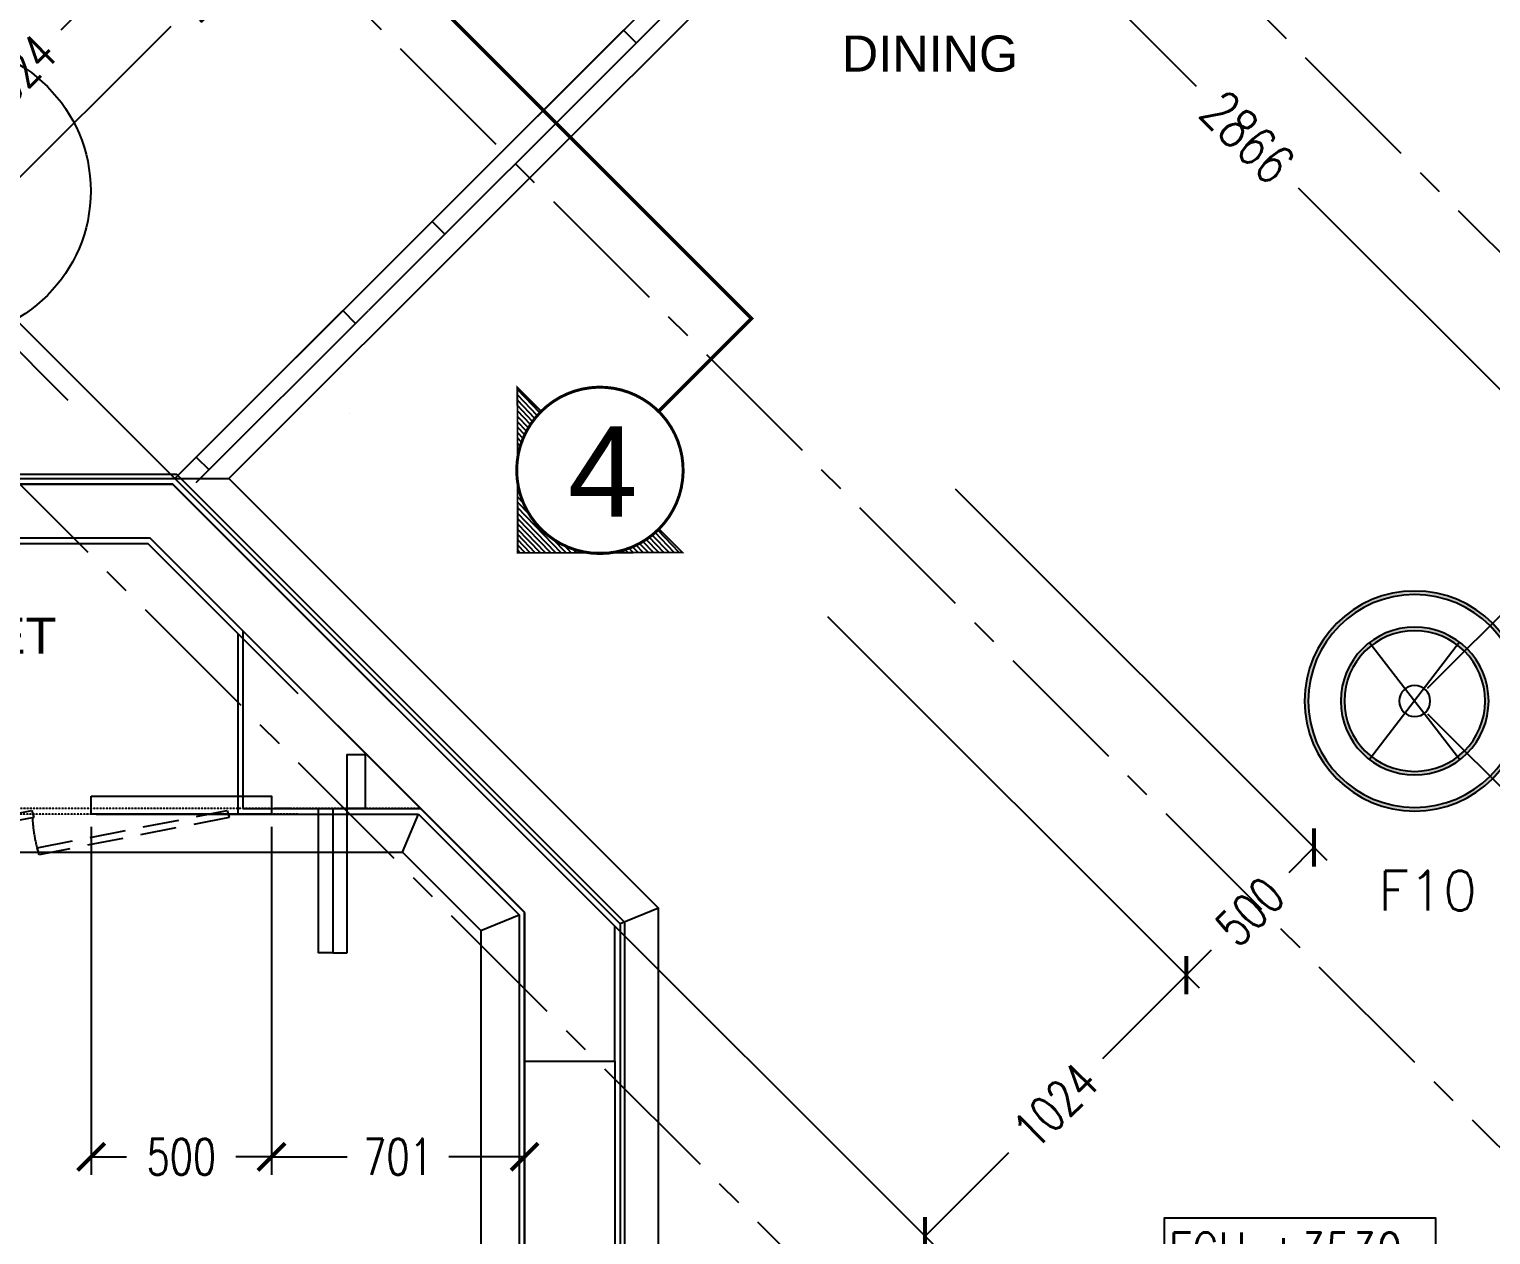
# Model space of a CAD drawing. Header units: millimetres. Extents: x 186805 to 449048, y 2167 to 51540.
# Drawn here: x 301921 to 305971, y 9301 to 12643 of the extents above; entities that cross this region are included whole.
import ezdxf
from ezdxf.enums import TextEntityAlignment as Align

# ---------------------------------------------------------------- set-up
doc = ezdxf.new("R2010")
doc.units = ezdxf.units.MM
for name, pattern in [('BC$0$DASHDOT2', [0.5, 0.25, -0.125, 0, -0.125]), ('BC$0$HIDDEN', [0.375, 0.25, -0.125]), ('BC$0$XR-BAS2-BLOCK-B$1$CENTER', [2, 1.25, -0.25, 0.25, -0.25]), ('CENTER', [2, 1.25, -0.25, 0.25, -0.25]), ('HIDDEN2', [0.1875, 0.125, -0.0625])]:
    doc.linetypes.add(name, pattern=pattern)
doc.layers.get('0').update_dxf_attribs({"linetype": 'CONTINUOUS'})
doc.layers.get('Defpoints').update_dxf_attribs({"linetype": 'CONTINUOUS'})
doc.layers.add('0-60x60-C', color=3, linetype='CONTINUOUS', lineweight=13)
doc.layers.add('wall', color=4, linetype='CONTINUOUS', lineweight=25)
for name, color, linetype in [('0-cornice-C', 3, 'CONTINUOUS'), ('0TG-grid', 9, 'CENTER'), ('0TG-text', 4, 'CONTINUOUS'), ('A-ABOVE DOOR', 1, 'HIDDEN2'), ('A-BLKNBR', 7, 'CONTINUOUS'), ('A-CONC-BLDG', 6, 'CONTINUOUS'), ('a-door', 4, 'CONTINUOUS'), ('a-wall', 140, 'CONTINUOUS'), ('BC-A-wall', 6, 'CONTINUOUS'), ('BC-dim', 1, 'CONTINUOUS'), ('dimension', 7, 'CONTINUOUS'), ('E-ARMATUR', 2, 'CONTINUOUS'), ('MEP', 16, 'CONTINUOUS'), ('SHADOW LINE', 151, 'CONTINUOUS'), ('SITE SURVEY ROOM$0$SITE SURVEY ROOM$0$DECORATIVE DETAILS-1$0$WALL FIXTURE DETAILS$0$ECO-WORLD DETAILS$0$FINAL ECO-1#$0$REV ECO$0$FINAL DRGS1$0$REFER', 7, 'CONTINUOUS'), ('TEXT', 3, 'CONTINUOUS')]:
    doc.layers.add(name, color=color, linetype=linetype)
doc.styles.add('BW.B$0$SAS', font='sanss___.ttf')
doc.styles.add('ROMANS', font='ROMANS.shx', dxfattribs={"width": 0.8})
doc.styles.add('ROMANS_075', font='romans.shx', dxfattribs={"width": 0.75})
doc.styles.add('ROMANT', font='ROMANT.shx')
doc.dimstyles.new('ARCH_1-50B$0', dxfattribs={"dimscale": 1000, "dimtxt": 0.11, "dimasz": 0.075, "dimexe": 0.05, "dimexo": 0.05, "dimgap": 0.055, "dimtad": 0, "dimdec": 0, "dimrnd": 1, "dimzin": 12, "dimdsep": 46, "dimtxsty": 'ROMANS_075', "dimblk1": 'ARCHTICK', "dimblk2": 'ARCHTICK', "dimsah": 1, "dimcen": 0.07, "dimclrd": 9, "dimclre": 9, "dimadec": 0, "dimazin": 0, "dimtfac": 1, "dimtdec": 0, "dimtofl": 0, "dimtmove": 0, "dimatfit": 3, "dimldrblk": 'ARCHTICK', "dimfxl": 0.05, "dimtolj": 1, "dimtzin": 12, "dimarcsym": 0})

# ---------------------------------------------------------------- blocks, each defined once
blk = doc.blocks.new('A$C7C4A1575')
at = {"layer": 'A-ABOVE DOOR', "color": 8}
blk.add_line((72507.2, 41050), (70295.1, 41050), dxfattribs=at)
at = {"layer": 'A-CONC-BLDG', "color": 8}
blk.add_lwpolyline([(72795.1, 41750), (73045.1, 41750), (73045.1, 45150), (72795.1, 45150)], close=True, dxfattribs=at)
at = {"layer": 'a-door', "color": 8, "lineweight": -3}
blk.add_line((72263.4, 41450), (72303.4, 41450), dxfattribs=at)
blk.add_lwpolyline([(72223.4, 41050), (72263.4, 41050), (72263.4, 41450), (72223.4, 41450)], close=True, dxfattribs=at)
for points in [[(72303.4, 41450), (72303.4, 40900), (72353.4, 40900), (72353.4, 41050), (72303.4, 41050)], [(72145.1, 41050), (72105.1, 41050)]]:
    blk.add_lwpolyline(points, dxfattribs=at)
at = {"layer": 'a-wall', "color": 8}
for p, q in [((72795.1, 41750), (72795.1, 41337.9)), ((73045.1, 41750), (73045.1, 41375.7)), ((73045.1, 41375.7), (71819.4, 40150)), ((72795.1, 41337.9), (71757.2, 40300)), ((71757.2, 40300), (70295.1, 40300)), ((70295.1, 40150), (71819.4, 40150))]:
    blk.add_line(p, q, dxfattribs=at)
blk = doc.blocks.new('A$C32DD6ECA')
at = {"layer": '0-60x60-C', "color": 16, "xscale": 0.04183124983683228, "yscale": 0.04183124983683228, "zscale": 0.04183124983683228, "rotation": 180}
blk.add_blockref('A$C7C4A1575', (4397.08, 2202.64), dxfattribs=at)
blk = doc.blocks.new('BLK-NUMBER')
blk.add_circle((0, 0), 0.5458)
at = {"style": 'ROMANS'}
blk.add_attdef('BLOCK_NUMBER', text='', height=0.5, dxfattribs=at).set_placement((0, 0), align=Align.MIDDLE)
blk = doc.blocks.new('_ArchTick')
at = {"color": 0, "linetype": 'ByBlock', "const_width": 0.15}
blk.add_lwpolyline([(-0.5, -0.5), (0.5, 0.5)], dxfattribs=at)
blk = doc.blocks.new('*D197')
at = {"layer": 'Defpoints', "color": 0, "transparency": 16777216}
for p in [(-572643.6, -209729.8), (-574643, -210905.5), (-574231.2, -211317.4)]:
    blk.add_point(p, dxfattribs=at)
at = {"layer": 'dimension', "color": 9, "lineweight": -2, "transparency": 16777216}
for p, q in [((-572679, -209694.5), (-573090.8, -209282.7)), ((-573055.5, -209318), (-573716.9, -209979.5)), ((-574643, -210905.5), (-573981.6, -210244.1)), ((-574266.5, -211282), (-574678.3, -210870.2))]:
    blk.add_line(p, q, dxfattribs=at)
at = {"layer": 'dimension', "color": 9, "lineweight": -2, "transparency": 16777216, "xscale": 75, "yscale": 75, "zscale": 75}
for p, rotation in [((-573055.5, -209318), 45.00000000010503), ((-574643, -210905.5), 225.000000000105)]:
    blk.add_blockref('_ArchTick', p, dxfattribs=dict(at, rotation=rotation))
at = {"layer": 'dimension', "color": 0, "transparency": 16777216, "insert": (-573849.2, -210111.8), "char_height": 100, "attachment_point": 5, "rotation": 45, "style": 'ROMANS_075'}
blk.add_mtext('\\A1;2245', dxfattribs=at)
blk = doc.blocks.new('*D110')
at = {"layer": 'Defpoints', "color": 0, "transparency": 16777216}
for p in [(-572198.1, -211846), (-572957.2, -212534.5), (-571168.4, -212875.6)]:
    blk.add_point(p, dxfattribs=at)
at = {"layer": 'dimension', "color": 9, "lineweight": -2, "transparency": 16777216}
for p, q in [((-572162.7, -211881.4), (-571133.1, -212911)), ((-572921.9, -212569.8), (-571856.9, -213634.8)), ((-571168.4, -212875.6), (-571400.6, -213107.7)), ((-571892.3, -213599.4), (-571660.2, -213367.3))]:
    blk.add_line(p, q, dxfattribs=at)
at = {"layer": 'dimension', "color": 9, "lineweight": -2, "transparency": 16777216, "xscale": 75, "yscale": 75, "zscale": 75}
for p, rotation in [((-571168.4, -212875.6), 45.00000011319545), ((-571892.3, -213599.4), 225.0000001131955)]:
    blk.add_blockref('_ArchTick', p, dxfattribs=dict(at, rotation=rotation))
at = {"layer": 'dimension', "color": 0, "transparency": 16777216, "insert": (-571530.4, -213237.5), "char_height": 100, "attachment_point": 5, "rotation": 45, "style": 'ROMANS_075'}
blk.add_mtext('\\A1;1024', dxfattribs=at)
blk = doc.blocks.new('*D111')
at = {"layer": 'Defpoints', "color": 0, "transparency": 16777216}
for p in [(-571844.5, -211492.5), (-572198.1, -211846), (-570814.9, -212522.1)]:
    blk.add_point(p, dxfattribs=at)
at = {"layer": 'dimension', "color": 9, "lineweight": -2, "transparency": 16777216}
for p, q in [((-571809.2, -211527.8), (-570779.5, -212557.4)), ((-572162.7, -211881.4), (-571133.1, -212911)), ((-570814.9, -212522.1), (-570884.6, -212591.8)), ((-571168.4, -212875.6), (-571098.7, -212805.9))]:
    blk.add_line(p, q, dxfattribs=at)
at = {"layer": 'dimension', "color": 9, "lineweight": -2, "transparency": 16777216, "xscale": 75, "yscale": 75, "zscale": 75}
for p, rotation in [((-570814.9, -212522.1), 45.00000011319545), ((-571168.4, -212875.6), 225.0000001131955)]:
    blk.add_blockref('_ArchTick', p, dxfattribs=dict(at, rotation=rotation))
at = {"layer": 'dimension', "color": 0, "transparency": 16777216, "insert": (-570991.7, -212698.9), "char_height": 100, "attachment_point": 5, "rotation": 45, "style": 'ROMANS_075'}
blk.add_mtext('\\A1;500', dxfattribs=at)
blk = doc.blocks.new('*D121')
at = {"layer": 'Defpoints', "color": 0, "transparency": 16777216}
for p in [(-574742.7, -209335.9), (-575501.9, -210024.4), (-574054.8, -210023.8)]:
    blk.add_point(p, dxfattribs=at)
at = {"layer": 'dimension', "color": 9, "lineweight": -2, "transparency": 16777216}
for p, q in [((-574707.4, -209371.2), (-574019.5, -210059.1)), ((-574054.8, -210023.8), (-574286.9, -210255.9)), ((-575466.5, -210059.7), (-574743.3, -210782.9)), ((-574778.7, -210747.6), (-574546.6, -210515.5))]:
    blk.add_line(p, q, dxfattribs=at)
at = {"layer": 'dimension', "color": 9, "lineweight": -2, "transparency": 16777216, "xscale": 75, "yscale": 75, "zscale": 75}
for p, rotation in [((-574054.8, -210023.8), 45.00000011319545), ((-574778.7, -210747.6), 225.0000001131955)]:
    blk.add_blockref('_ArchTick', p, dxfattribs=dict(at, rotation=rotation))
at = {"layer": 'dimension', "color": 0, "transparency": 16777216, "insert": (-574416.8, -210385.7), "char_height": 100, "attachment_point": 5, "rotation": 45, "style": 'ROMANS_075'}
blk.add_mtext('\\A1;1024', dxfattribs=at)
blk = doc.blocks.new('*D130')
at = {"layer": 'Defpoints', "color": 0, "transparency": 16777216}
for p in [(-574203.2, -212414.1), (-573703.3, -212414.1), (-573703.3, -213379.4)]:
    blk.add_point(p, dxfattribs=at)
at = {"layer": 'dimension', "color": 9, "lineweight": -2, "transparency": 16777216}
for p, q in [((-574203.2, -212464.1), (-574203.2, -213429.4)), ((-573703.3, -212464.1), (-573703.3, -213429.4)), ((-574203.2, -213379.4), (-574104.7, -213379.4)), ((-573703.3, -213379.4), (-573801.8, -213379.4))]:
    blk.add_line(p, q, dxfattribs=at)
at = {"layer": 'dimension', "color": 9, "lineweight": -2, "transparency": 16777216, "xscale": 75, "yscale": 75, "zscale": 75, "rotation": 180}
blk.add_blockref('_ArchTick', (-574203.2, -213379.4), dxfattribs=at)
at = {"layer": 'dimension', "color": 9, "lineweight": -2, "transparency": 16777216, "xscale": 75, "yscale": 75, "zscale": 75}
blk.add_blockref('_ArchTick', (-573703.3, -213379.4), dxfattribs=at)
at = {"layer": 'dimension', "color": 0, "transparency": 16777216, "insert": (-573953.2, -213379.4), "char_height": 100, "attachment_point": 5, "style": 'ROMANS_075'}
blk.add_mtext('\\A1;500', dxfattribs=at)
blk = doc.blocks.new('*D131')
at = {"layer": 'Defpoints', "color": 0, "transparency": 16777216}
for p in [(-573703.3, -212414.1), (-573001.9, -212973.2), (-573001.9, -213379.4)]:
    blk.add_point(p, dxfattribs=at)
at = {"layer": 'dimension', "color": 9, "lineweight": -2, "transparency": 16777216}
for p, q in [((-573703.3, -212464.1), (-573703.3, -213429.4)), ((-573001.9, -213023.2), (-573001.9, -213429.4)), ((-573703.3, -213379.4), (-573493.3, -213379.4)), ((-573001.9, -213379.4), (-573211.9, -213379.4))]:
    blk.add_line(p, q, dxfattribs=at)
at = {"layer": 'dimension', "color": 9, "lineweight": -2, "transparency": 16777216, "xscale": 75, "yscale": 75, "zscale": 75, "rotation": 180}
blk.add_blockref('_ArchTick', (-573703.3, -213379.4), dxfattribs=at)
at = {"layer": 'dimension', "color": 9, "lineweight": -2, "transparency": 16777216, "xscale": 75, "yscale": 75, "zscale": 75}
blk.add_blockref('_ArchTick', (-573001.9, -213379.4), dxfattribs=at)
at = {"layer": 'dimension', "color": 0, "transparency": 16777216, "insert": (-573352.6, -213379.4), "char_height": 100, "attachment_point": 5, "style": 'ROMANS_075'}
blk.add_mtext('\\A1;701', dxfattribs=at)
blk = doc.blocks.new('F66')
at = {"layer": 'E-ARMATUR'}
h = blk.add_hatch(color=16, dxfattribs=at)
h.paths.add_polyline_path([(-295, 0, -0.414214), (0, 295), (0, 305, 0.414214), (-305, 0, 0.414214), (0, -305), (0, -295, -0.414214)])
h.paths.add_polyline_path([(-195, 0, -0.414214), (0, 195), (0, 205, 0.414214), (-205, 0, 0.414214), (0, -205), (0, -195, -0.414214)], flags=17)
h = blk.add_hatch(color=16, dxfattribs=at)
h.paths.add_polyline_path([(195, 0), (205, 0, 0.414214), (0, 205), (0, 195, -0.414214)], flags=17)
h.paths.add_polyline_path([(295, 0), (305, 0, 0.414214), (0, 305), (0, 295, -0.414214)])
h = blk.add_hatch(color=16, dxfattribs=at)
h.paths.add_polyline_path([(205, 0), (195, 0, -0.414214), (0, -195), (0, -205, 0.414214)])
h.paths.add_polyline_path([(305, 0), (295, 0, -0.414214), (0, -295), (0, -305, 0.414214)])
at = {"layer": 'E-ARMATUR', "color": 16}
for p, q in [((124, -163.2), (-125, 162.4)), ((-125, -162.4), (125, 162.4))]:
    blk.add_line(p, q, dxfattribs=at)
for radius in [305, 295, 205, 195, 43.2]:
    blk.add_circle((0, 0), radius, dxfattribs=at)
blk = doc.blocks.new('*D237')
at = {"layer": '0TG-text', "color": 9, "lineweight": -2, "transparency": 16777216}
for p, q in [((-570500.1, -212080.3), (-569950.2, -211530.5)), ((-569985.6, -211565.8), (-569052.3, -212499.1)), ((-567832.9, -213718.6), (-568766.2, -212785.3)), ((-568347.4, -214233.1), (-567797.5, -213683.2))]:
    blk.add_line(p, q, dxfattribs=at)
at = {"layer": 'Defpoints', "color": 0, "transparency": 16777216}
for p in [(-570535.4, -212115.7), (-567832.9, -213718.6), (-568382.7, -214268.4)]:
    blk.add_point(p, dxfattribs=at)
at = {"layer": '0TG-text', "color": 9, "lineweight": -2, "transparency": 16777216, "xscale": 75, "yscale": 75, "zscale": 75}
for p, rotation in [((-569985.6, -211565.8), 134.9999999999996), ((-567832.9, -213718.6), 314.9999999999996)]:
    blk.add_blockref('_ArchTick', p, dxfattribs=dict(at, rotation=rotation))
at = {"layer": '0TG-text', "color": 0, "transparency": 16777216, "insert": (-568909.2, -212642.2), "char_height": 110, "attachment_point": 5, "rotation": 315, "style": 'ROMANS_075'}
blk.add_mtext('\\A1;3044', dxfattribs=at)
blk = doc.blocks.new('*D238')
at = {"layer": '0TG-text', "color": 9, "lineweight": -2, "transparency": 16777216}
for p, q in [((-572526.9, -210053.6), (-571977, -209503.7)), ((-572012.4, -209539.1), (-571140.7, -210410.8)), ((-569985.6, -211565.8), (-570857.3, -210694.1)), ((-570500.1, -212080.3), (-569950.2, -211530.5))]:
    blk.add_line(p, q, dxfattribs=at)
at = {"layer": 'Defpoints', "color": 0, "transparency": 16777216}
for p in [(-572012.4, -209539.1), (-572562.2, -210088.9), (-570535.4, -212115.7)]:
    blk.add_point(p, dxfattribs=at)
at = {"layer": '0TG-text', "color": 9, "lineweight": -2, "transparency": 16777216, "xscale": 75, "yscale": 75, "zscale": 75}
for p, rotation in [((-572012.4, -209539.1), 134.999999999988), ((-569985.6, -211565.8), 314.9999999999881)]:
    blk.add_blockref('_ArchTick', p, dxfattribs=dict(at, rotation=rotation))
at = {"layer": '0TG-text', "color": 0, "transparency": 16777216, "insert": (-570999, -210552.5), "char_height": 110, "attachment_point": 5, "rotation": 315, "style": 'ROMANS_075'}
blk.add_mtext('\\A1;2866', dxfattribs=at)
blk = doc.blocks.new('*D239')
at = {"layer": '0TG-text', "color": 9, "lineweight": -2, "transparency": 16777216}
for p, q in [((-568784.4, -210435.3), (-568489.3, -210730.4)), ((-568524.6, -210695), (-569240.8, -211411.2)), ((-570240.4, -212410.8), (-569524.2, -211694.6)), ((-570500.1, -212151.1), (-570205, -212446.1))]:
    blk.add_line(p, q, dxfattribs=at)
at = {"layer": 'Defpoints', "color": 0, "transparency": 16777216}
for p in [(-568819.7, -210400), (-568524.6, -210695), (-570535.4, -212115.7)]:
    blk.add_point(p, dxfattribs=at)
at = {"layer": '0TG-text', "color": 9, "lineweight": -2, "transparency": 16777216, "xscale": 75, "yscale": 75, "zscale": 75}
for p, rotation in [((-568524.6, -210695), 44.99999999993732), ((-570240.4, -212410.8), 224.9999999999373)]:
    blk.add_blockref('_ArchTick', p, dxfattribs=dict(at, rotation=rotation))
at = {"layer": '0TG-text', "color": 0, "transparency": 16777216, "insert": (-569382.5, -211552.9), "char_height": 110, "attachment_point": 5, "rotation": 45, "style": 'ROMANS_075'}
blk.add_mtext('\\A1;2426', dxfattribs=at)
blk = doc.blocks.new('A$C35C014DB')
at = {"layer": 'SITE SURVEY ROOM$0$SITE SURVEY ROOM$0$DECORATIVE DETAILS-1$0$WALL FIXTURE DETAILS$0$ECO-WORLD DETAILS$0$FINAL ECO-1#$0$REV ECO$0$FINAL DRGS1$0$REFER'}
h = blk.add_hatch(dxfattribs=at)
h.set_pattern_fill('ANSI31', color=8, scale=82.345676, angle=181.1291, style=0)
h.set_pattern_definition([(313.87088, (12494.609, 6152.451), (-7.42041, -7.13356), [])])
h.paths.add_polyline_path([(8895.2, 8307.5, -0.333605), (8699, 8502.9), (8699.4, 8307.1)])
h.paths.add_polyline_path([(8763.8, 8698.6), (8698.4, 8763.6), (8698.9, 8567.9, -0.162403)])
h.paths.add_polyline_path([(9155.9, 8308.1), (9090.6, 8373.2, -0.162403), (8960.2, 8307.7)])
h.paths.add_polyline_path([(8578, 8725.8), (8682.6, 8830.8), (8734.6, 8778.9), (8630.1, 8674)], flags=9)
at = {"color": 9}
for points in [[(8907.8, 16332.9), (8907.8, 17182.9), (7333.6, 17182.9), (7333.6, 13282.9), (7283.6, 13282.9), (7283.6, 11279.4), (6233.6, 10229.4), (6233.6, 8512.9), (7749.1, 8512.9), (8983.6, 7278.4), (8983.6, 3762.9)], [(8424.5, 7582.9), (8703.6, 7303.9), (8703.6, 3762.9), (4883.6, 3762.9), (4883.6, 8332.9), (6053.6, 8332.9), (6053.6, 7582.9), (6233.6, 7582.9), (6233.6, 7582.9)], [(6233.6, 7582.9), (6233.6, 8332.9), (7674.5, 8332.9), (8090.1, 7917.4)], [(7923.6, 8083.9), (7923.6, 7582.9), (8424.5, 7582.9)]]:
    blk.add_lwpolyline(points, dxfattribs=at)
at = {"color": 8, "linetype": 'BC$0$HIDDEN', "ltscale": 400}
for points in [[(7358.6, 7573.6), (6823.1, 7469.8), (6817.6, 7489), (7353.4, 7592.9)], [(7899.6, 7573.6), (7373.1, 7469.8), (7367.6, 7489), (7894.4, 7592.9)]]:
    blk.add_lwpolyline(points, close=True, dxfattribs=at)
blk.add_arc((7761.6, 7592.9), 407.5, 182.8133, 197.6247, dxfattribs=at)
at = {"layer": '0-cornice-C', "color": 1}
for p, q in [((10874.5, 11638.4), (7749.1, 8512.9)), ((7749.1, 8512.9), (7899, 8512.9)), ((8380.6, 7476.9), (8424.5, 7582.9)), ((8597.6, 7260), (8703.6, 7303.9)), ((9089.6, 7322.3), (8983.6, 7278.4))]:
    blk.add_line(p, q, dxfattribs=at)
for points in [[(7899, 8512.9), (10874.5, 11488.5), (14903.5, 7459.4), (11310.9, 3868.9), (9089.6, 3868.9), (9089.6, 7322.3)], [(8597.6, 7260), (8597.6, 3868.9), (4989.6, 3868.9), (4989.6, 7476.9), (8380.6, 7476.9)]]:
    blk.add_lwpolyline(points, close=True, dxfattribs=at)
at = {"layer": '0TG-grid', "linetype": 'BC$0$XR-BAS2-BLOCK-B$1$CENTER', "ltscale": 300}
for p, q in [((16276.8, 1802.5), (5599.4, 12479.8)), ((18784.4, 1777.5), (8107.1, 12454.8)), ((15145.4, 671.1), (4468.1, 11348.5))]:
    blk.add_line(p, q, dxfattribs=at)
at = {"layer": 'A-ABOVE DOOR'}
blk.add_line((8090.1, 7582.9), (6400.1, 7582.9), dxfattribs=at)
at = {"layer": 'A-CONC-BLDG'}
blk.add_lwpolyline([(8718.6, 6897.9), (8968.6, 6897.9), (8968.6, 3497.9), (8718.6, 3497.9)], close=True, dxfattribs=at)
at = {"layer": 'BC-A-wall'}
blk.add_line((8118.6, 7597.9), (8430.7, 7597.9), dxfattribs=at)
at = {"layer": 'BC-dim', "color": 2, "linetype": 'BC$0$DASHDOT2', "ltscale": 500, "const_width": 10}
blk.add_lwpolyline([(9089.9, 8699.2), (9347.5, 8956.9), (8188.6, 10115.7)], dxfattribs=at)
at = {"layer": 'MEP'}
for p, q in [((9063.3, 9756.5), (10884.7, 11577.8)), ((9063.3, 9756.5), (8285.5, 8978.7)), ((8992.6, 9756.5), (8462.3, 9226.2)), ((8992.6, 9756.5), (9027.9, 9721.1)), ((7808.7, 8501.9), (8285.5, 8978.7)), ((8214.8, 8978.7), (7808.7, 8572.6)), ((8214.8, 8978.7), (8250.1, 8943.3)), ((7808.7, 8572.6), (7844.1, 8537.3)), ((7531.7, 7582.9), (8031.7, 7582.9))]:
    blk.add_line(p, q, dxfattribs=at)
at = {"layer": 'MEP', "color": 2}
blk.add_line((7749.1, 8512.9), (6133.1, 10128.9), dxfattribs=at)
at = {"layer": 'MEP'}
for points in [[(9797.8, 9770.9, 0, 0, 0), (9723.2, 9845.5, 0, 0, 0), (9698.9, 9821.2, 0, 0, 0), (9693.8, 9920.9, 0, 0, 0), (9670.8, 9897.9, 0, 0, 0), (9607.4, 9961.2, 60, 0, 0), (9501.4, 10067.3, 0, 0, 0)], [(9576.5, 9549.7, 0, 0, 0), (9502, 9624.3, 0, 0, 0), (9526.3, 9648.6, 0, 0, 0), (9426.5, 9653.7, 0, 0, 0), (9449.5, 9676.7, 0, 0, 0), (9386.2, 9740, 60, 0, 0), (9280.2, 9846.1, 0, 0, 0)], [(8959.7, 9525.6, 0, 0, 0), (9134.1, 9351.2, 75, 0, 0), (9240.2, 9245.1, 0, 0, 0)], [(8747.5, 9313.5, 0, 0, 0), (8922, 9139, 75, 0, 0), (9028, 9033, 0, 0, 0)], [(8535.4, 9101.3, 0, 0, 0), (8709.8, 8926.9, 75, 0, 0), (8815.9, 8820.8, 0, 0, 0)], [(8528.6, 8396.5, 0, 0, 0), (8454, 8471.1, 0, 0, 0), (8478.3, 8495.4, 0, 0, 0), (8378.5, 8500.5, 0, 0, 0), (8401.6, 8523.5, 0, 0, 0), (8338.2, 8586.8, 60, 0, 0), (8232.2, 8692.9, 0, 0, 0)], [(8369.9, 8243.7, 0, 0, 0), (8295.3, 8318.3, 0, 0, 0), (8319.6, 8342.6, 0, 0, 0), (8219.9, 8347.7, 0, 0, 0), (8242.9, 8370.7, 0, 0, 0), (8179.6, 8434, 60, 0, 0), (8073.5, 8540.1, 0, 0, 0)], [(7645.7, 7099.1, 0, 0, 0), (7645.7, 7204.6, 0, 0, 0), (7680.1, 7204.6, 0, 0, 0), (7613.1, 7278.8, 0, 0, 0), (7645.7, 7278.8, 0, 0, 0), (7645.7, 7368.3, 60, 0, 0), (7645.7, 7518.3, 0, 0, 0)], [(7912.3, 7071.5, 0, 0, 0), (7912.3, 7204.6, 0, 0, 0), (7877.9, 7204.6, 0, 0, 0), (7944.8, 7278.8, 0, 0, 0), (7912.3, 7278.8, 0, 0, 0), (7912.3, 7368.3, 60, 0, 0), (7912.3, 7518.3, 0, 0, 0)]]:
    blk.add_lwpolyline(points, format="xyseb", dxfattribs=at)
blk.add_lwpolyline([(8497.6, 9190.8), (8462.3, 9226.2)], dxfattribs=at)
blk.add_lwpolyline([(7517.2, 7632.1), (8017.2, 7632.1), (8017.2, 7582.9), (7517.2, 7582.9)], close=True, dxfattribs=at)
at = {"layer": 'SHADOW LINE'}
blk.add_lwpolyline([(8895.8, 15662.9), (8895.8, 17170.9), (7345.6, 17170.9), (7345.6, 13270.9), (7295.6, 13270.9), (7295.6, 11274.4), (6245.6, 10224.4), (6245.6, 8524.9), (7754, 8524.9), (8995.6, 7283.4), (8995.6, 3774.9)], dxfattribs=at)
at = {"layer": 'SITE SURVEY ROOM$0$SITE SURVEY ROOM$0$DECORATIVE DETAILS-1$0$WALL FIXTURE DETAILS$0$ECO-WORLD DETAILS$0$FINAL ECO-1#$0$REV ECO$0$FINAL DRGS1$0$REFER', "color": 8, "const_width": 8.23}
blk.add_lwpolyline([(8763.8, 8698.6, -1), (9090.6, 8373.2, -1), (8763.8, 8698.6)], format="xyb", dxfattribs=at)
at = {"layer": 'SITE SURVEY ROOM$0$SITE SURVEY ROOM$0$DECORATIVE DETAILS-1$0$WALL FIXTURE DETAILS$0$ECO-WORLD DETAILS$0$FINAL ECO-1#$0$REV ECO$0$FINAL DRGS1$0$REFER', "color": 1, "const_width": 4.94}
blk.add_lwpolyline([(9090.7, 8373.3), (9155.9, 8308.1), (8699.4, 8307.1), (8698.4, 8765.6), (8764.6, 8699.4)], dxfattribs=at)
at = {"layer": 'TEXT', "color": 4}
blk.add_lwpolyline([(10490.8, 6291.2), (11243.3, 6291.2), (11243.3, 6462.9), (10490.8, 6462.9)], close=True, dxfattribs=at)
at = {"layer": 'wall'}
for p, q in [((6218.6, 8497.9), (7742.8, 8497.9)), ((8968.6, 7272.2), (7742.8, 8497.9)), ((7680.7, 8347.9), (6218.6, 8347.9)), ((8718.6, 7310.1), (7680.7, 8347.9)), ((7938.6, 7597.9), (7938.6, 8090.1)), ((7938.6, 7597.9), (8430.7, 7597.9)), ((8718.6, 6897.9), (8718.6, 7310.1)), ((8968.6, 6897.9), (8968.6, 7272.2))]:
    blk.add_line(p, q, dxfattribs=at)
at = {"layer": 'A-BLKNBR'}
ref = blk.add_blockref('BLK-NUMBER', (7106.8, 9310.5), dxfattribs=dict(at, xscale=750, yscale=750, zscale=750, rotation=180))
ref.add_attrib('BLOCK_NUMBER', 'C', dxfattribs={"layer": '0', "height": 375, "style": 'ROMANT'}).set_placement((7106.8, 9310.5), align=Align.MIDDLE)
at = {"layer": 'E-ARMATUR', "xscale": -1, "rotation": 180}
blk.add_blockref('F66', (11185, 7896.3), dxfattribs=at)
at = {"layer": '0TG-text', "style": 'BW.B$0$SAS'}
for s, p in [('DINING', (9841.9, 9641.5)), ('CLOSET', (7141.7, 8027.2))]:
    blk.add_text(s, height=100, dxfattribs=at).set_placement(p, align=Align.CENTER)
at = {"layer": 'SITE SURVEY ROOM$0$SITE SURVEY ROOM$0$DECORATIVE DETAILS-1$0$WALL FIXTURE DETAILS$0$ECO-WORLD DETAILS$0$FINAL ECO-1#$0$REV ECO$0$FINAL DRGS1$0$REFER', "color": 3, "style": 'BW.B$0$SAS'}
blk.add_text('4', height=250, dxfattribs=at).set_placement((8837.9, 8657.7), align=Align.TOP_LEFT)
at = {"layer": 'TEXT', "color": 2, "linetype": 'Continuous', "style": 'ROMANS_075'}
blk.add_text('F10', height=110, dxfattribs=at).set_placement((11084.2, 7315.6))
at = {"layer": 'TEXT', "color": 2, "linetype": 'Continuous', "insert": (10503.3, 6367.3), "char_height": 110, "attachment_point": 4, "style": 'ROMANS_075'}
blk.add_mtext('FCH +3530', dxfattribs=at)
at = {"layer": '0TG-text', "color": 2}
for p2, distance, picture, middle in [((9158.2, 9923.1), -777.6, '*D238', (10721.5, 9459.6)), ((12900.7, 9612.1), -417.3, '*D239', (12337.9, 8459.1)), ((13337.7, 5743.6), 777.6, '*D237', (12811.2, 7369.8))]:
    dim = blk.add_aligned_dim(p1=(11185, 7896.3), p2=p2, distance=distance, dimstyle='ARCH_1-50B$0', dxfattribs=at)
    dim.commit()
    dim.dimension.update_dxf_attribs({"geometry": picture, "text_midpoint": middle, "insert": (581720.5, 220012)})
at = {"layer": 'dimension'}
dim = blk.add_aligned_dim(p1=(9076.8, 10282.2), p2=(7489.3, 8694.7), distance=-582.4, dimstyle='ARCH_1-50B$0', override={"dimtxt": 0.1, "dimtmove": 2}, dxfattribs=at)
dim.commit()
dim.dimension.update_dxf_attribs({"geometry": '*D197', "text_midpoint": (7871.2, 9900.3), "insert": (581720.5, 220012)})
for base, p1, p2, angle, picture, middle in [((7665.6, 9988.3), (6218.6, 9987.7), (6977.7, 10676.2), 225, '*D121', (7303.7, 9626.4)), ((10905.6, 7490), (9522.4, 8166), (9875.9, 8519.6), 225, '*D111', (10728.8, 7313.2)), ((10552, 7136.4), (8763.2, 7477.6), (9522.4, 8166), 225, '*D110', (10190.1, 6774.5)), ((8017.2, 6632.7), (7517.2, 7597.9), (8017.2, 7597.9), 180, '*D130', (7767.2, 6632.7)), ((8718.6, 6632.7), (8017.2, 7597.9), (8718.6, 7038.9), 180, '*D131', (8367.9, 6632.7))]:
    dim = blk.add_linear_dim(base=base, p1=p1, p2=p2, angle=angle, dimstyle='ARCH_1-50B$0', override={"dimtxt": 0.1, "dimtmove": 2}, dxfattribs=at)
    dim.commit()
    dim.dimension.update_dxf_attribs({"geometry": picture, "text_midpoint": middle, "insert": (581720.5, 220012)})

msp = doc.modelspace()

# ---------------------------------------------------------------- block references
at = {"linetype": 'ByBlock'}
msp.add_blockref('A$C35C014DB', (294575.3, 2884.3), dxfattribs=at)
at = {"layer": '0-60x60-C', "color": 16, "xscale": -23.90557308239969, "yscale": 23.90557308239969, "zscale": 23.90557308239969}
msp.add_blockref('A$C32DD6ECA', (335613.6, -1123), dxfattribs=at)

doc.saveas('drawing.dxf')
